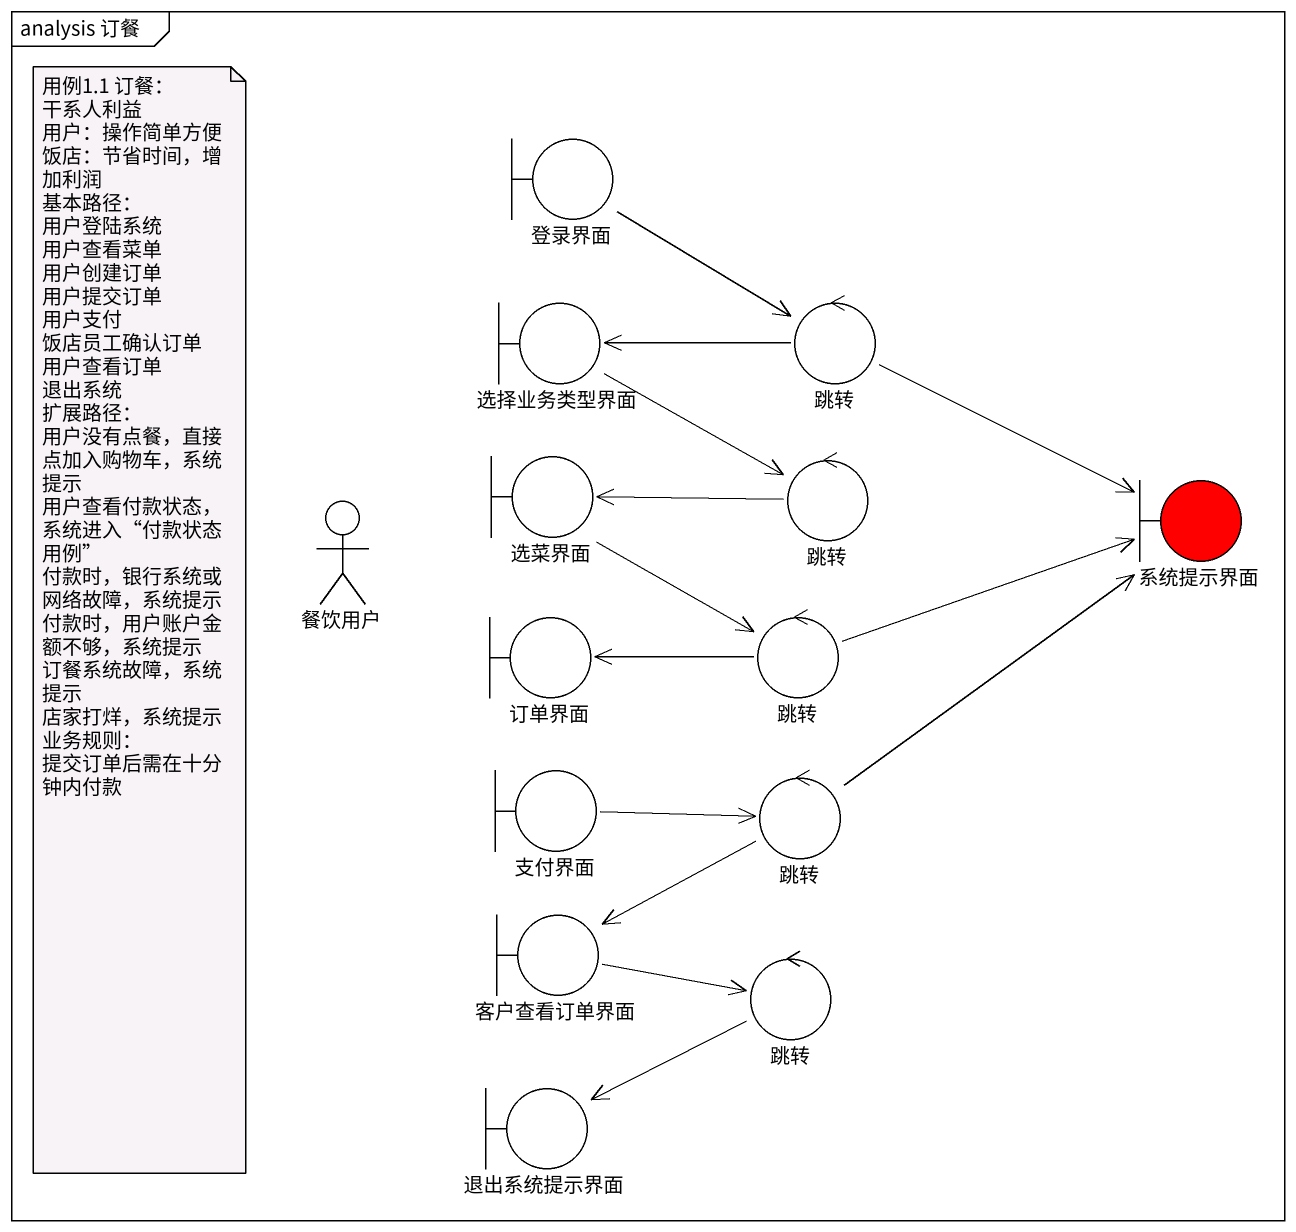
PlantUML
@startuml
mainframe analysis 订餐
boundary 登录界面
boundary 选择业务类型界面
control 跳转
boundary 选菜界面
control "跳转" as 跳转_2
boundary 系统提示界面 #FF0000
actor 餐饮用户
boundary 订单界面
control "跳转" as 跳转_3
boundary 支付界面
control "跳转" as 跳转_4
boundary 客户查看订单界面
control "跳转" as 跳转_5
boundary 退出系统提示界面
登录界面 --> 跳转
选择业务类型界面 -right-> 跳转_2
跳转 -left-> 选择业务类型界面
跳转 -right-> 系统提示界面
选菜界面 --> 跳转_3
跳转_2 -left-> 选菜界面
跳转_3 -right-> 系统提示界面
跳转_3 -left-> 订单界面
支付界面 -right-> 跳转_4
跳转_4 -up-> 系统提示界面
跳转_4 -left-> 客户查看订单界面
客户查看订单界面 -right-> 跳转_5
跳转_5 -left-> 退出系统提示界面
note as N1
  用例1.1 订餐：
  干系人利益
  用户：操作简单方便
  饭店：节省时间，增加利润
  基本路径：
  用户登陆系统
  用户查看菜单
  用户创建订单
  用户提交订单
  用户支付
  饭店员工确认订单
  用户查看订单
  退出系统
  扩展路径：
  用户没有点餐，直接点加入购物车，系统提示
  用户查看付款状态，系统进入“付款状态用例”
  付款时，银行系统或网络故障，系统提示
  付款时，用户账户金额不够，系统提示
  订餐系统故障，系统提示
  店家打烊，系统提示
  业务规则：
  提交订单后需在十分钟内付款
end note
@enduml
